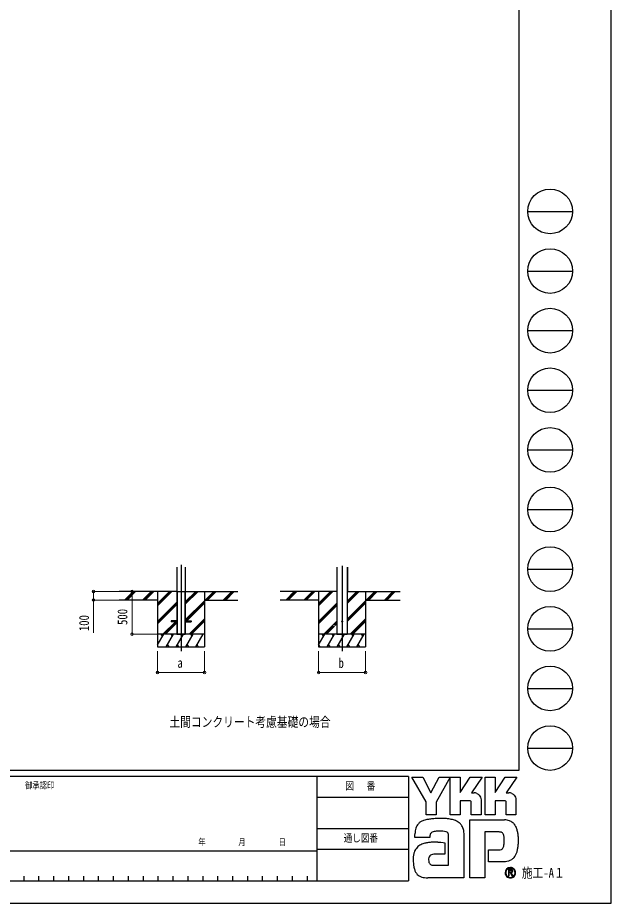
# Model space of a CAD drawing. Units: millimetres, scale not verified. Extents: x -14718 to 14718, y -10396 to 10396.
# Drawn here: x 7752 to 14718, y -10396 to 0 of the extents above; entities that cross this region are included whole.
import ezdxf
from ezdxf.enums import TextEntityAlignment as Align

# ---------------------------------------------------------------- set-up
doc = ezdxf.new("R2010")
doc.units = ezdxf.units.MM
doc.header["$LTSCALE"] = 50
for name, color, linetype in [('0-2_USER1', 3, 'Continuous'), ('0-3_YKK_12', 2, 'Continuous'), ('0-4_YKK_A1', 4, 'Continuous'), ('0-6_YKK_ZWAK', 7, 'Continuous')]:
    doc.layers.add(name, color=color, linetype=linetype)
doc.layers.add('0-5_YKK_D', color=6, linetype='Continuous', lineweight=18)
doc.styles.add('ＭＳ ゴシック', font='')
doc.styles.get('ＭＳ ゴシック').set_extended_font_data('MS Gothic')

msp = doc.modelspace()

# ---------------------------------------------------------------- linework, layer by layer
at = {"layer": '0-3_YKK_12'}
for p, q in [((9668.37, -6422.45), (9668.37, -7436.3)), ((11558.37, -6434.1), (11558.37, -7437.3))]:
    msp.add_line(p, q, dxfattribs=at)
at = {"layer": '0-4_YKK_A1'}
for p, q in [((9618.37, -6451.95), (9618.37, -7236.3)), ((9618.37, -6451.95), (9618.37, -7236.3)), ((9718.37, -6451.95), (9718.37, -7236.3)), ((9718.37, -6451.95), (9718.37, -7236.3)), ((11497.07, -6451.95), (11497.07, -6737.3)), ((11497.47, -6451.95), (11497.47, -7237.3)), ((11619.27, -6451.95), (11619.27, -7237.3)), ((11620.87, -6451.95), (11620.87, -6737.3)), ((9618.37, -6736.3), (8942.42, -6736.3)), ((9009.1, -6834.9), (9107.7, -6736.3)), ((9021.84, -6836.3), (9121.84, -6736.3)), ((9035.99, -6836.3), (9135.99, -6736.3)), ((9221.24, -6834.9), (9319.83, -6736.3)), ((9233.98, -6836.3), (9333.98, -6736.3)), ((9248.12, -6836.3), (9348.12, -6736.3)), ((9393.37, -6736.3), (9393.37, -7386.3)), ((9393.37, -6903.18), (9560.25, -6736.3)), ((9393.37, -6889.04), (9546.11, -6736.3)), ((9393.37, -6874.9), (9531.97, -6736.3)), ((9618.37, -6736.3), (9718.37, -6736.3)), ((9620.87, -6736.3), (9620.87, -7236.3)), ((9622.37, -6736.3), (9622.37, -7236.3)), ((9714.37, -6736.3), (9714.37, -7236.3)), ((9715.87, -6736.3), (9715.87, -7236.3)), ((9718.37, -6886.55), (9868.62, -6736.3)), ((9718.37, -6872.41), (9854.48, -6736.3)), ((9718.37, -6858.26), (9840.33, -6736.3)), ((9718.37, -6736.3), (10333.99, -6736.3)), ((9943.37, -6736.3), (9943.37, -7386.3)), ((9952.47, -6836.3), (10052.47, -6736.3)), ((9966.61, -6836.3), (10066.61, -6736.3)), ((9980.75, -6836.3), (10080.75, -6736.3)), ((10164.6, -6836.3), (10264.6, -6736.3)), ((10178.74, -6836.3), (10278.74, -6736.3)), ((10192.88, -6836.3), (10292.88, -6736.3)), ((11497.47, -6737.3), (10832.42, -6737.3)), ((10899.11, -6835.9), (10997.7, -6737.3)), ((10911.84, -6837.3), (11011.85, -6737.3)), ((10925.99, -6837.3), (11025.99, -6737.3)), ((11111.24, -6835.9), (11209.84, -6737.3)), ((11123.98, -6837.3), (11223.98, -6737.3)), ((11138.12, -6837.3), (11238.12, -6737.3)), ((11283.37, -6737.3), (11283.37, -7387.3)), ((11283.37, -6904.18), (11450.25, -6737.3)), ((11283.37, -6890.04), (11436.11, -6737.3)), ((11283.37, -6875.9), (11421.97, -6737.3)), ((11496.17, -6737.3), (11496.77, -6737.3)), ((11619.27, -6876.65), (11758.62, -6737.3)), ((11619.27, -6862.51), (11744.48, -6737.3)), ((11619.27, -6848.36), (11730.33, -6737.3)), ((11619.27, -6737.3), (12241.58, -6737.3)), ((11619.27, -6737.3), (11619.37, -6737.3)), ((11619.37, -6737.3), (11619.67, -6737.3)), ((11620.57, -6737.3), (11620.87, -6737.3)), ((11833.37, -6737.3), (11833.37, -7387.3)), ((11842.47, -6837.3), (11942.47, -6737.3)), ((11856.61, -6837.3), (11956.61, -6737.3)), ((11870.75, -6837.3), (11970.75, -6737.3)), ((12054.6, -6837.3), (12154.6, -6737.3)), ((12068.74, -6837.3), (12168.74, -6737.3)), ((12082.88, -6837.3), (12182.88, -6737.3)), ((9393.37, -6836.3), (8942.42, -6836.3)), ((9718.37, -7070.39), (9943.37, -6845.4)), ((9721.11, -7081.8), (9943.37, -6859.54)), ((9943.37, -6836.3), (10333.99, -6836.3)), ((11283.37, -6837.3), (10832.42, -6837.3)), ((11619.27, -7060.49), (11833.37, -6846.4)), ((11619.27, -7074.64), (11833.37, -6860.54)), ((11833.37, -6837.3), (12241.58, -6837.3)), ((9393.37, -7087.03), (9618.37, -6862.03)), ((9393.37, -7101.17), (9618.37, -6876.17)), ((9393.37, -7115.31), (9618.37, -6890.31)), ((9735.25, -7081.8), (9943.37, -6873.68)), ((11283.37, -7088.03), (11497.47, -6873.93)), ((11283.37, -7102.17), (11497.47, -6888.07)), ((11283.37, -7116.31), (11497.47, -6902.21)), ((11619.27, -7088.78), (11833.37, -6874.68)), ((9764.59, -7236.3), (9943.37, -7057.53)), ((11654.59, -7237.3), (11833.37, -7058.53)), ((9456.23, -7236.3), (9601.73, -7090.8)), ((9470.37, -7236.3), (9615.87, -7090.8)), ((9484.51, -7236.3), (9618.37, -7102.44)), ((9618.37, -7081.8), (9550.87, -7081.8)), ((9550.87, -7081.8), (9550.87, -7090.8)), ((9618.37, -7090.8), (9550.87, -7090.8)), ((9610.73, -7081.8), (9618.37, -7074.16)), ((9718.37, -7081.8), (9785.87, -7081.8)), ((9718.37, -7098.68), (9726.25, -7090.8)), ((9718.37, -7090.8), (9785.87, -7090.8)), ((9778.74, -7236.3), (9943.37, -7071.67)), ((9785.87, -7081.8), (9785.87, -7090.8)), ((9792.88, -7236.3), (9943.37, -7085.81)), ((11346.23, -7237.3), (11497.47, -7086.06)), ((11360.37, -7237.3), (11458.37, -7139.3)), ((11374.51, -7237.3), (11470.01, -7141.8)), ((11464.87, -7132.8), (11497.47, -7100.2)), ((11479.01, -7132.8), (11497.47, -7114.34)), ((11668.74, -7237.3), (11833.37, -7072.67)), ((11682.88, -7237.3), (11833.37, -7086.81)), ((9943.37, -7236.3), (9393.37, -7236.3)), ((9393.37, -7361.75), (9465.8, -7236.3)), ((9450.8, -7262.28), (9435.8, -7236.3)), ((9494.67, -7386.3), (9581.27, -7236.3)), ((9566.27, -7262.28), (9551.27, -7236.3)), ((9610.14, -7386.3), (9696.74, -7236.3)), ((9618.37, -7236.3), (9718.37, -7236.3)), ((9681.74, -7262.28), (9666.74, -7236.3)), ((9725.61, -7386.3), (9812.21, -7236.3)), ((9797.21, -7262.28), (9782.21, -7236.3)), ((9841.08, -7386.3), (9927.68, -7236.3)), ((11833.37, -7237.3), (11283.37, -7237.3)), ((11283.37, -7362.75), (11355.8, -7237.3)), ((11340.8, -7263.28), (11325.8, -7237.3)), ((11384.67, -7387.3), (11471.27, -7237.3)), ((11456.27, -7263.28), (11441.27, -7237.3)), ((11497.47, -7237.3), (11619.27, -7237.3)), ((11500.14, -7387.3), (11586.74, -7237.3)), ((11571.74, -7263.28), (11556.74, -7237.3)), ((11615.61, -7387.3), (11702.21, -7237.3)), ((11687.21, -7263.28), (11672.21, -7237.3)), ((11731.08, -7387.3), (11817.68, -7237.3)), ((11802.68, -7263.28), (11787.68, -7237.3)), ((9509.66, -7360.32), (9524.66, -7386.3)), ((9625.13, -7360.32), (9640.13, -7386.3)), ((9740.61, -7360.32), (9755.6, -7386.3)), ((9856.07, -7360.32), (9871.07, -7386.3)), ((11284.2, -7361.32), (11299.19, -7387.3)), ((11399.67, -7361.32), (11414.66, -7387.3)), ((11515.14, -7361.32), (11530.13, -7387.3)), ((11630.61, -7361.32), (11645.61, -7387.3)), ((11746.08, -7361.32), (11761.07, -7387.3)), ((9393.37, -7386.3), (9943.37, -7386.3)), ((11283.37, -7387.3), (11833.37, -7387.3))]:
    msp.add_line(p, q, dxfattribs=at)
for points in [[(11495.87, -6451.95), (11495.87, -6737.3), (11496.17, -6737.3)], [(11619.67, -6451.95), (11619.67, -6737.3), (11619.97, -6737.3), (11620.57, -6737.3)], [(11496.77, -6737.3), (11497.07, -6737.3), (11497.37, -6737.3), (11497.47, -6737.3)]]:
    msp.add_lwpolyline(points, dxfattribs=at)
msp.add_circle((11558.37, -7087.3), 5, dxfattribs=at)
at = {"layer": '0-5_YKK_D'}
for p, q in [((9008.03, -6736.3), (8641.42, -6736.3)), ((9167.31, -6736.3), (9092.37, -6736.3)), ((9093.37, -6736.3), (9093.37, -7236.3)), ((9008.03, -6836.3), (8641.42, -6836.3)), ((9392.37, -7236.3), (9092.37, -7236.3)), ((9393.37, -7436.3), (9393.37, -7687.3)), ((9943.37, -7436.3), (9943.37, -7687.3)), ((11283.37, -7437.3), (11283.37, -7688.3)), ((11833.37, -7437.3), (11833.37, -7688.3)), ((9393.37, -7686.3), (9943.37, -7686.3)), ((11283.37, -7687.3), (11833.37, -7687.3))]:
    msp.add_line(p, q, dxfattribs=at)
msp.add_lwpolyline([(8642.42, -6736.3), (8642.42, -6836.3), (8642.42, -7221.4)], dxfattribs=at)
for centre, radius in [((8642.42, -6736.3), 14.88), ((9093.37, -6736.3), 14.88), ((8642.42, -6836.3), 14.88), ((9093.37, -7236.3), 14.88), ((9393.37, -7686.3), 14.88), ((9943.37, -7686.3), 14.88), ((11283.37, -7687.3), 14.88), ((11833.37, -7687.3), 14.88), ((14715.1, -10393.8), 2.4)]:
    msp.add_circle(centre, radius, dxfattribs=at)
at = {"layer": '0-6_YKK_ZWAK'}
for p, q in [((13632.57, 9713.7), (13632.57, -8836.3)), ((13737.57, -2273.8), (14262.57, -2273.8)), ((13737.57, -2973.8), (14262.57, -2973.8)), ((13737.57, -3673.8), (14262.57, -3673.8)), ((13737.57, -4373.8), (14262.57, -4373.8)), ((13737.57, -5073.8), (14262.57, -5073.8)), ((13737.57, -5773.8), (14262.57, -5773.8)), ((13737.57, -6473.8), (14262.57, -6473.8)), ((13737.57, -7173.8), (14262.57, -7173.8)), ((13737.57, -7873.8), (14262.57, -7873.8)), ((13737.57, -8573.8), (14262.57, -8573.8)), ((13632.57, -8836.3), (-13667.43, -8836.3)), ((11261.32, -8906.3), (7647.57, -8906.3)), ((11261.32, -8906.3), (11261.32, -10131.3)), ((12337.57, -8906.3), (11261.32, -8906.3)), ((12337.57, -8906.3), (12337.57, -10131.3)), ((11261.32, -9151.3), (12337.57, -9151.3)), ((11261.32, -9518.8), (12337.57, -9518.8)), ((12337.57, -9763.8), (11261.32, -9763.8)), ((7647.57, -9781.3), (11261.32, -9781.3)), ((7822.57, -10078.8), (7822.57, -10131.3)), ((7997.57, -10078.8), (7997.57, -10131.3)), ((8172.57, -10078.8), (8172.57, -10131.3)), ((8347.57, -10078.8), (8347.57, -10131.3)), ((8522.57, -10078.8), (8522.57, -10131.3)), ((8697.57, -10078.8), (8697.57, -10131.3)), ((8872.57, -10078.8), (8872.57, -10131.3)), ((9047.57, -10078.8), (9047.57, -10131.3)), ((9222.57, -10078.8), (9222.57, -10131.3)), ((9397.57, -10078.8), (9397.57, -10131.3)), ((9572.57, -10078.8), (9572.57, -10131.3)), ((9747.57, -10078.8), (9747.57, -10131.3)), ((9922.57, -10078.8), (9922.57, -10131.3)), ((10097.57, -10078.8), (10097.57, -10131.3)), ((10272.57, -10078.8), (10272.57, -10131.3)), ((10447.57, -10078.8), (10447.57, -10131.3)), ((10622.57, -10078.8), (10622.57, -10131.3)), ((10797.57, -10078.8), (10797.57, -10131.3)), ((10972.57, -10078.8), (10972.57, -10131.3)), ((11147.57, -10078.8), (11147.57, -10131.3)), ((7647.57, -10131.3), (11261.32, -10131.3)), ((11261.32, -10131.3), (12337.57, -10131.3)), ((13533.36, -10092.73), (13533.36, -10092.73))]:
    msp.add_line(p, q, dxfattribs=at)
for points in [[(-14717.5, -10393.8), (14717.5, -10393.8), (14717.5, 10396.2), (-14717.5, 10396.2)], [(12376.07, -8916.8), (12504.91, -8916.8), (12601.65, -9099.15), (12698.14, -8916.8), (12827.07, -8916.8), (12661.85, -9210.77), (12661.85, -9358.27), (12544.34, -9358.27), (12544.34, -9206.8)]]:
    msp.add_lwpolyline(points, close=True, dxfattribs=at)
for points in [[(13056.91, -9191.93), (12945.69, -9191.93), (12945.69, -9358.14), (12827.2, -9358.14), (12827.2, -8916.8), (12945.69, -8916.8), (12945.69, -9097.35), (13062.24, -8916.8), (13201.44, -8916.8), (13076.56, -9099.54), (13080.98, -9099.54), (13085.87, -9099.54), (13090.88, -9099.54), (13095.71, -9099.54), (13100.03, -9099.54), (13103.51, -9099.54), (13105.84, -9099.54), (13106.68, -9099.54)], [(13466.29, -9191.93), (13355.19, -9191.93), (13355.19, -9358.27), (13236.64, -9358.27), (13236.64, -8916.8), (13355.19, -8916.8), (13355.19, -9097.35), (13471.61, -8916.8), (13610.81, -8916.8), (13485.93, -9099.54), (13490.4, -9099.54), (13495.31, -9099.54), (13500.33, -9099.54), (13505.15, -9099.54), (13509.45, -9099.54), (13512.91, -9099.54), (13515.22, -9099.54), (13516.06, -9099.54)], [(13140.77, -9106.55), (13154.92, -9114.63), (13166.9, -9125.17), (13176.54, -9137.72), (13183.64, -9151.82), (13188.04, -9167.04), (13189.54, -9182.92), (13189.54, -9358.56), (13073.94, -9358.56), (13073.94, -9208.73)], [(13550.19, -9106.55), (13564.38, -9114.63), (13576.41, -9125.17), (13586.09, -9137.72), (13593.24, -9151.82), (13597.66, -9167.04), (13599.18, -9182.92), (13599.18, -9358.27), (13483.31, -9358.27), (13483.31, -9208.73)], [(13401.04, -9559.07), (13234.18, -9559.07), (13234.18, -10096.3), (13059.31, -10096.3), (13059.31, -9416.57), (13465.73, -9416.57)], [(12616.79, -9561.89), (12608.65, -9566.47), (12602.31, -9572.06), (12597.51, -9578.59), (12594.02, -9585.98), (12591.62, -9594.16), (12590.06, -9603.04), (12589.12, -9612.56), (12588.55, -9622.64), (12413.61, -9623.06), (12414.12, -9599.13), (12415.09, -9572.25)], [(12976.98, -9515.88), (12981.95, -9535.96), (12984.76, -9557.45), (12985.65, -9580.35), (12985.65, -10096.3), (12563.43, -10096.3)], [(12683.81, -9678.15), (12716.93, -9680.33), (12742.96, -9683.25), (12759.99, -9685.98), (12766.09, -9687.61), (12766.09, -9821.45), (12746.73, -9819.41), (12725.5, -9818.26), (12703.76, -9817.82), (12682.9, -9817.88), (12664.29, -9818.27), (12649.29, -9818.78), (12639.29, -9819.23), (12635.65, -9819.42), (12620.52, -9822.19), (12607.47, -9826.52), (12596.51, -9832.44), (12587.63, -9839.99), (12580.84, -9849.19), (12576.14, -9860.07), (12573.53, -9872.65), (12573, -9886.97), (12574.67, -9902.71), (12578.01, -9915.73), (12582.82, -9926.26), (12588.89, -9934.56), (12596.01, -9940.88), (12603.97, -9945.47), (12612.56, -9948.57), (12621.56, -9950.43), (12807.42, -9950.43), (12807.42, -9606.56), (12807.47, -9599.74), (12807.12, -9593.08), (12806.24, -9586.65), (12804.75, -9580.56), (12802.52, -9574.89), (12799.45, -9569.72), (12795.43, -9565.14), (12790.36, -9561.24)], [(12790.36, -9561.24), (12779.46, -9556.96), (12762.03, -9553.33), (12739.79, -9550.66), (12714.48, -9549.23), (12687.79, -9549.34), (12661.47, -9551.29)], [(13575.5, -9464.59), (13586.9, -9478.99), (13595.45, -9492.93), (13601.41, -9505.55)], [(13460.39, -9662.29), (13460.17, -9640.01), (13459.11, -9619.94), (13456.6, -9602.32), (13452.03, -9587.37)], [(13560.97, -9872.2), (13544.82, -9884.75), (13528.01, -9894.62), (13510.64, -9901.98), (13492.85, -9907.02), (13474.77, -9909.91), (13456.52, -9910.83), (13276.76, -9910.83), (13276.76, -9769.62), (13378.13, -9769.62), (13396.82, -9769.36), (13413.25, -9767.77), (13427.35, -9763.63)], [(13561.12, -10017.89), (13561.04, -10015.84), (13560.78, -10013.86), (13560.36, -10011.97), (13559.77, -10010.16), (13559.01, -10008.44), (13558.09, -10006.83), (13557.02, -10005.33), (13555.78, -10003.94), (13554.16, -10002.51), (13552.36, -10001.26), (13550.39, -10000.2), (13548.26, -9999.32), (13545.97, -9998.64), (13543.54, -9998.15), (13540.97, -9997.85), (13538.27, -9997.75), (13511.74, -9997.75), (13511.74, -10075.79), (13519.76, -10075.79), (13519.76, -10005.71), (13538.27, -10005.71), (13540.18, -10005.77), (13541.98, -10005.96), (13543.66, -10006.27), (13545.22, -10006.7), (13546.65, -10007.25), (13547.95, -10007.91), (13549.11, -10008.69), (13550.13, -10009.58)], [(13553.26, -10017.89), (13552.77, -10021.64), (13551.43, -10024.6), (13549.41, -10026.85), (13546.91, -10028.49), (13544.1, -10029.6), (13541.17, -10030.29), (13538.29, -10030.64), (13535.65, -10030.73), (13528.71, -10030.73), (13532.21, -10036.69), (13555.13, -10076.05), (13564.3, -10076.05), (13542.2, -10038.17), (13544.27, -10037.76), (13546.24, -10037.23), (13548.12, -10036.6), (13549.88, -10035.86), (13551.54, -10035.01), (13553.08, -10034.05), (13554.49, -10032.99), (13555.78, -10031.81)]]:
    msp.add_lwpolyline(points, dxfattribs=at)
for centre in [(14000.07, -2273.8), (14000.07, -2973.8), (14000.07, -3673.8), (14000.07, -4373.8), (14000.07, -5073.8), (14000.07, -5773.8), (14000.07, -6473.8), (14000.07, -7173.8), (14000.07, -7873.8), (14000.07, -8573.8)]:
    msp.add_circle(centre, 262.5, dxfattribs=at)
for centre, radius, start, end in [((13106.86, -9186.96), 87.42, 78.26798, 90.11215), ((13108.11, -9180.6), 80.94, 66.19963, 78.22058), ((13516.23, -9187.12), 87.58, 78.27851, 90.10826), ((13517.43, -9180.98), 81.32, 66.2483, 78.23226), ((13057.53, -9208.33), 16.41, 358.57817, 92.1683), ((13466.98, -9208.25), 16.33, 358.29941, 92.43455), ((12547.26, -9546.83), 126.64, 122.60463, 137.83438), ((12564, -9573.91), 158.47, 108.37421, 122.42809), ((12590.52, -9668.22), 256.38, 100.93159, 107.35499), ((12677.19, -10088.66), 685.64, 97.86054, 101.37938), ((12717.87, -10371.33), 971.23, 94.90201, 97.9576), ((12720.64, -10393.96), 994, 91.6169, 94.94971), ((12716.79, -10233.01), 833.01, 87.51794, 91.66439), ((12727.61, -10001.02), 600.77, 81.92631, 87.59083), ((12759.56, -9782.11), 379.54, 73.67137, 82.05943), ((12806.94, -9623.51), 214.03, 60.60528, 73.9085), ((12826.34, -9584.83), 170.81, 52.17347, 59.90542), ((12843.69, -9562.37), 142.43, 43.55042, 52.14561), ((13459.09, -9603.55), 187.09, 78.73198, 87.96551), ((13464.58, -9575.49), 158.51, 69.03034, 78.69541), ((13469.69, -9561.85), 143.94, 59.39484, 68.9885), ((13472.06, -9557.7), 139.16, 50.3012, 59.3616), ((13471.19, -9558.68), 140.47, 42.05209, 50.28551), ((12732.32, -9590.4), 317.75, 171.55622, 176.72493), ((12624.64, -9574.33), 208.88, 163.48385, 171.57982), ((12570.62, -9558.31), 152.53, 152.2125, 163.4865), ((12547.28, -9546.24), 126.25, 138.03852, 152.12015), ((12662.97, -9671.5), 118.94, 102.4979, 112.84632), ((12685.98, -9770.78), 220.85, 96.37207, 102.75341), ((12853.25, -9553.13), 129.14, 34.48659, 43.50182), ((12853.31, -9552.93), 128.97, 25.58915, 34.43128), ((12841.84, -9558.31), 141.65, 17.43089, 25.54591), ((13402, -9644.84), 85.77, 77.94572, 90.63794), ((13409.45, -9609.86), 50.01, 60.20991, 77.92418), ((13401.82, -9598.64), 220.22, 14.76267, 25.00486), ((13266.76, -9635.45), 360.21, 7.9139, 14.95041), ((13414.28, -9600.77), 39.72, 39.8078, 59.75378), ((13407.49, -9605.96), 48.26, 22.65544, 39.38165), ((13062.71, -9664.32), 397.69, 355.2339, 0.29193), ((13131.85, -9655.07), 496.54, 2.54376, 8.01251), ((13054.52, -9659.14), 573.97, 357.76419, 2.60674), ((12547.25, -9843.14), 148.92, 142.04688, 153.80771), ((12542.16, -9839.5), 142.67, 130.60221, 141.94427), ((12550.56, -9849.6), 155.81, 120.60724, 130.53081), ((12567.15, -9877.81), 188.53, 112.58838, 120.58162), ((12589.48, -9931.45), 246.63, 106.61303, 112.59024), ((12624.58, -10049.45), 369.75, 99.87193, 106.59825), ((12644.25, -10160.25), 482.28, 94.78469, 99.91711), ((12653.83, -10270.5), 592.94, 90.80099, 94.81812), ((12655.28, -10352.59), 675.05, 87.57779, 90.82714), ((13411.02, -9726.8), 40.29, 293.91672, 314.09376), ((13405.52, -9721.95), 47.6, 314.78099, 333.92928), ((13370.17, -9704.78), 86.9, 334.00676, 347.34989), ((13273.74, -9682.45), 185.88, 347.14308, 355.40008), ((13346.92, -9711.71), 276.41, 339.22498, 347.31457), ((13192.02, -9675.57), 435.46, 347.15166, 352.97565), ((13076.59, -9660.56), 551.86, 352.8937, 357.82206), ((12733.47, -9881), 340.51, 174.55588, 182.47272), ((12631.44, -9871.23), 238.02, 164.97537, 174.56739), ((12573.6, -9855.81), 178.16, 153.89178, 164.94341), ((13444.3, -9740.65), 175.83, 311.57033, 318.66243), ((13423.95, -9722.8), 202.9, 318.67367, 325.29112), ((13476.26, -9761.79), 137.72, 326.23251, 339.61931), ((12923.74, -9878.01), 530.77, 181.90948, 187.89042), ((12700.42, -9909.42), 305.25, 187.80471, 196.36971), ((13533.46, -10037.46), 61.74, 90.09157, 179.92363), ((13533.45, -10037.35), 61.63, 44.93442, 90.08536), ((12582.52, -9944.25), 182.31, 196.3102, 208.20993), ((12531.17, -9971.58), 124.15, 208.29777, 223.35561), ((12519.59, -9981.77), 108.73, 223.64205, 239.63663), ((12529.2, -9964.28), 128.68, 239.8785, 253.65355), ((13533.08, -10037.53), 61.37, 179.86065, 225.14399), ((13533.07, -10037.26), 54.9, 134.8007, 180.12175), ((13532.85, -10037.62), 54.68, 179.75513, 225.29722), ((13533.37, -10037.54), 61.57, 224.94536, 269.98445), ((13533.23, -10036.95), 54.8, 89.86602, 135.149), ((13533.25, -10038.11), 54.62, 224.62822, 270.10973), ((13533.47, -10037.37), 55.21, 45.03108, 90.11509), ((13533.27, -10037.29), 55.44, 270.09072, 359.90926), ((13533.37, -10037.23), 61.88, 269.98802, 314.93777), ((13541.53, -10017.56), 11.73, 358.3894, 42.86139), ((13541.76, -10018.45), 19.37, 316.37674, 1.6565), ((13533.51, -10037.39), 55.2, 0.00643, 45.07115), ((13533.94, -10037.16), 61.15, 359.78949, 45.13288), ((13533.79, -10037.63), 61.3, 314.92572, 0.23508), ((12546.8, -9903.83), 191.64, 253.69102, 263.74909), ((12561.7, -9771.14), 325.16, 263.68487, 270.30455)]:
    msp.add_arc(centre, radius, start, end, dxfattribs=at)

# ---------------------------------------------------------------- texts
at = {"layer": '0-2_USER1', "style": 'ＭＳ ゴシック', "width": 0.8}
msp.add_text('土間コンクリート考慮基礎の場合', height=115.5, dxfattribs=at).set_placement((9532.5, -8359.3), align=Align.BOTTOM_LEFT)
at = {"layer": '0-5_YKK_D', "style": 'ＭＳ ゴシック', "width": 0.8}
for s, p in [('500', (9073.37, -7129.1)), ('100', (8622.42, -7201.4))]:
    msp.add_text(s, height=115.5, rotation=90, dxfattribs=at).set_placement(p, align=Align.BOTTOM_LEFT)
for s, p in [('a', (9626.37, -7666.3)), ('b', (11516.37, -7667.3))]:
    msp.add_text(s, height=115.5, dxfattribs=at).set_placement(p, align=Align.BOTTOM_LEFT)
at = {"layer": '0-6_YKK_ZWAK', "style": 'ＭＳ ゴシック', "width": 0.8}
for s, height, p in [('御承認印', 76.98, (7836.98, -9072.55)), ('図\u3000 番', 89.81, (11596.91, -9090.05)), ('年        月        日', 76.98, (9869.67, -9740.05)), ('通し図番', 89.81, (11577.31, -9702.55)), ('施工-A１', 115.5, (13667.57, -10131.3))]:
    msp.add_text(s, height=height, dxfattribs=at).set_placement(p, align=Align.BOTTOM_LEFT)

doc.saveas('drawing.dxf')
